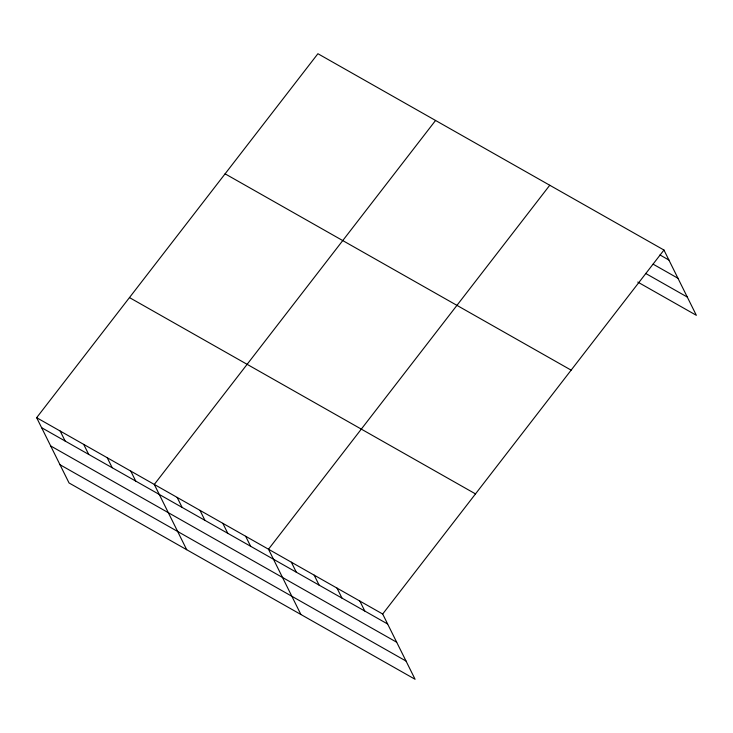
<?xml version="1.0" encoding="UTF-8"?>
<svg xmlns="http://www.w3.org/2000/svg" width="733" height="733" viewBox="0 0 733 733"><rect width="100%" height="100%" fill="white"/><g stroke="black" fill="none" stroke-linecap="round" stroke-linejoin="round"><path stroke-width="1.1" d="M36.65 417.691L382.681 614.016L415.089 679.28L69.049 482.965L36.65 417.691L317.911 53.72L663.951 250.035L696.35 315.309L637.765 282.068M435.567 120.459L154.306 484.44L186.704 549.713M549.759 185.247L268.498 549.228L300.897 614.501M382.681 614.016L663.951 250.035M659.975 254.956L668.908 260.032M653.14 264.182L677.97 278.274M645.59 273.4L687.297 297.067M225.095 173.831L571.135 370.147M129.466 297.58L475.506 493.905M41.607 427.687L387.647 624.012M50.669 445.93L396.7 642.245M59.996 464.722L406.027 661.047M359.848 601.06L364.805 611.047M337.006 588.095L341.972 598.091M314.173 575.139L319.13 585.136M291.331 562.184L296.297 572.18M245.656 536.272L250.613 546.268M222.814 523.316L227.78 533.312M199.981 510.36L204.938 520.348M177.139 497.395L182.105 507.392M130.767 471.09L135.733 481.086M107.238 457.74L112.204 467.736M83.709 444.39L88.675 454.387M60.179 431.041L65.145 441.037"/></g></svg>
